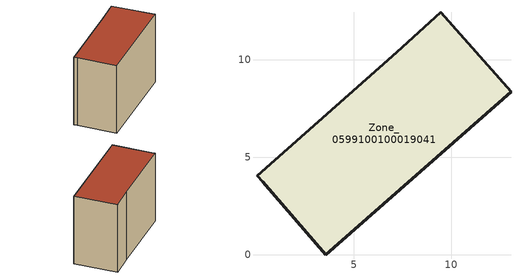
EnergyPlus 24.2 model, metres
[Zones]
Zone_0599100100019041
 floor ground (C_G): 0.32,3.75 0.03,4.07 7.2,10.39 9.45,12.45 13.05,8.36 3.56,0 z3.94
 wall outside (C_F): 13.05,8.36 9.45,12.45 7.2,10.39 0.03,4.07 0.32,3.75 3.56,0 13.05,8.36 z3.94:13.07
 roof outside (C_R): 0.03,4.07 0.32,3.75 3.56,0 13.05,8.36 9.45,12.45 7.2,10.39 z13.07
[BUILDING]
Pand.0599100100019041: North Axis=0; Terrain=City; Loads Convergence Tolerance Value=0.04; Temperature Convergence Tolerance Value=0.4; Solar Distribution=FullExterior; Maximum Number of Warmup Days=25; Minimum Number of Warmup Days=1
[Site:Location]
Rotterdam.The.Hague.AP_ZH_NLD Design_Conditions: Latitude=51.96; Longitude=4.45; Time Zone=1; Elevation=-4.5
[SITE:GROUNDTEMPERATURE:BUILDINGSURFACE]
18, 18, 18, 18, 18, 18, 18, 18, 18, 18, 18, 18
[MATERIAL] Thermal Absorptance=0.9; Solar Absorptance=0.7; Visible Absorptance=0.7
Name | Roughness | Thickness | Conductivity | Density | Specific Heat
G.TI.2015-2018 | MediumSmooth | 0.15 | 0.0428571 | 540 | 1210
F.TI.2015-2018 | Rough | 0.3 | 0.0666667 | 1920 | 840
R.TI.2015-2018 | MediumRough | 0.2 | 0.0333333 | 1500 | 1000
[CONSTRUCTION]
C_G: G.TI.2015-2018
C_F: F.TI.2015-2018
C_R: R.TI.2015-2018
[ZONE]
Zone_0599100100019041: Type=1; Multiplier=1; Ceiling Height=Autocalculate; Volume=Autocalculate; Floor Area=autocalculate; Part of Total Floor Area=Yes
[ZONEINFILTRATION:DESIGNFLOWRATE]
Infil_Zone_0599100100019041: Zone or ZoneList or Space or SpaceList=Zone_0599100100019041; Schedule=AlwaysOn; Design Flow Rate Calculation Method=Flow/Area; Flow Rate per Floor Area=0.0015; Constant Term Coefficient=1; Temperature Term Coefficient=0; Velocity Term Coefficient=0; Velocity Squared Term Coefficient=0
[HVACTEMPLATE:ZONE:IDEALLOADSAIRSYSTEM]
Zone_0599100100019041: Maximum Heating Supply Air Temperature=50; Minimum Cooling Supply Air Temperature=13; Maximum Heating Supply Air Humidity Ratio=0.0156; Minimum Cooling Supply Air Humidity Ratio=0.0077; Heating Limit=NoLimit; Cooling Limit=NoLimit; Dehumidification Control Type=ConstantSensibleHeatRatio; Cooling Sensible Heat Ratio=0.7; Dehumidification Setpoint=60; Humidification Control Type=None; Humidification Setpoint=30; Outdoor Air Method=None; Outdoor Air Flow Rate per Person=0.00944; Outdoor Air Flow Rate per Zone Floor Area=0; Outdoor Air Flow Rate per Zone=0; Demand Controlled Ventilation Type=None; Outdoor Air Economizer Type=NoEconomizer; Heat Recovery Type=None; Sensible Heat Recovery Effectiveness=0.7; Latent Heat Recovery Effectiveness=0.65
[ZONECONTROL:THERMOSTAT]
ThermostatControl_Zone_0599100100019041: Zone or ZoneList=Zone_0599100100019041; Control Type Schedule=DualSetpointControlType; Control 1=Thermostat_Zone_0599100100019041; Temperature Difference Between Cutout And Setpoint=0
[THERMOSTATSETPOINT:DUALSETPOINT]
Thermostat_Zone_0599100100019041: Heating Setpoint Temperature Schedule=HeatingSetpoint_Zone_0599100100019041; Cooling Setpoint Temperature Schedule=CoolingSetpoint_Zone_0599100100019041
[SCHEDULE:COMPACT]
HeatingSetpoint_Zone_0599100100019041: Through: 12/31, For: AllDays, Until: 24:00, 21
CoolingSetpoint_Zone_0599100100019041: Through: 12/31, For: AllDays, Until: 24:00, 24
DualSetpointControlType: Through: 12/31, For: AllDays, Until: 24:00, 4
AlwaysOn: Through: 12/31, For: AllDays, Until: 24:00, 1
